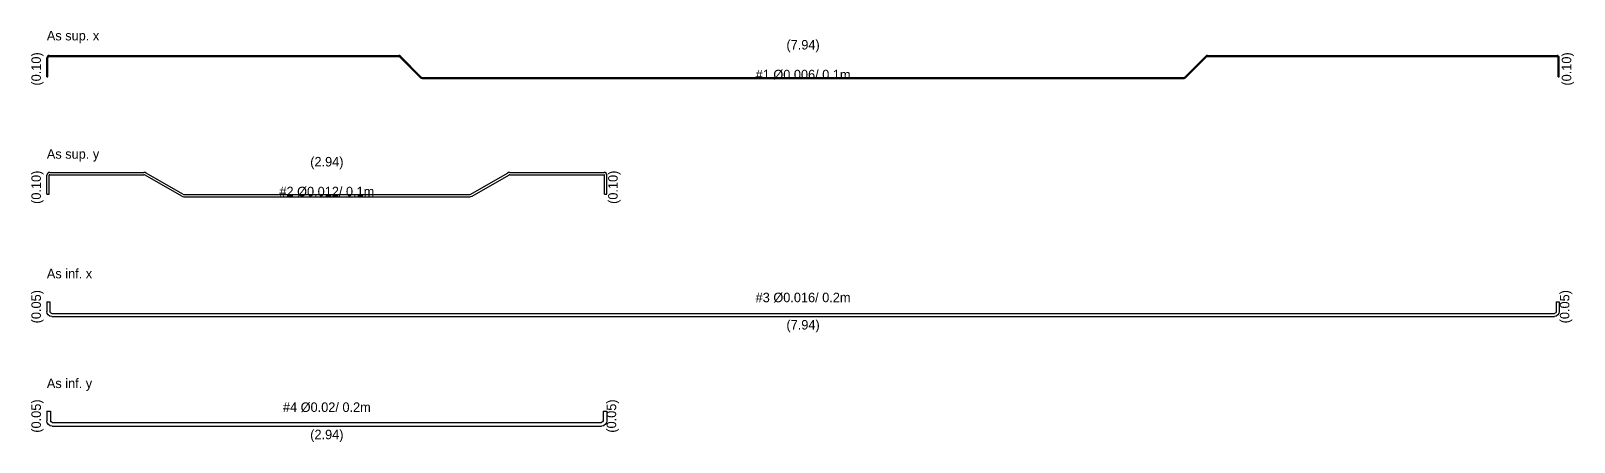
# Model space of a CAD drawing. Header units: metres. Extents: x -0.1 to 23, y -2.1 to 0.1.
# Drawn here: x -0.08 to 8.02, y -2.11 to 0.05 of the extents above; entities that cross this region are included whole.
import ezdxf
from ezdxf.enums import TextEntityAlignment as Align

# ---------------------------------------------------------------- set-up
doc = ezdxf.new("R2010")
doc.units = ezdxf.units.M

msp = doc.modelspace()

# ---------------------------------------------------------------- linework, layer by layer
for p, q in [((0.012, -0.079), (1.8475, -0.079)), ((6.0925, -0.079), (7.928, -0.079)), ((0, -0.191), (0, -0.091)), ((0.006, -0.191), (0.006, -0.091)), ((0.012, -0.085), (1.8475, -0.085)), ((1.9615, -0.1965), (1.8518, -0.0868)), ((1.9658, -0.1922), (1.856, -0.0825)), ((5.9742, -0.1922), (6.084, -0.0825)), ((5.9785, -0.1965), (6.0882, -0.0868)), ((6.0925, -0.085), (7.928, -0.085)), ((7.934, -0.191), (7.934, -0.091)), ((7.94, -0.191), (7.94, -0.091)), ((0, -0.191), (0.006, -0.191)), ((1.97, -0.194), (5.97, -0.194)), ((1.97, -0.2), (5.97, -0.2)), ((7.934, -0.191), (7.94, -0.191)), ((0, -0.808), (0, -0.708)), ((0.012, -0.808), (0.012, -0.708)), ((0.015, -0.693), (0.5094, -0.693)), ((0.015, -0.705), (0.5094, -0.705)), ((0.708, -0.8178), (0.5154, -0.7066)), ((0.714, -0.8074), (0.5214, -0.6962)), ((2.226, -0.8074), (2.4186, -0.6962)), ((2.232, -0.8178), (2.4246, -0.7066)), ((2.4306, -0.693), (2.925, -0.693)), ((2.4306, -0.705), (2.925, -0.705)), ((2.928, -0.808), (2.928, -0.708)), ((2.94, -0.808), (2.94, -0.708)), ((0, -0.808), (0.012, -0.808)), ((0.72, -0.809), (2.22, -0.809)), ((2.928, -0.808), (2.94, -0.808)), ((0.72, -0.821), (2.22, -0.821)), ((0, -1.373), (0.016, -1.373)), ((0, -1.373), (0, -1.423)), ((0.016, -1.373), (0.016, -1.423)), ((7.924, -1.373), (7.94, -1.373)), ((7.924, -1.373), (7.924, -1.423)), ((7.94, -1.373), (7.94, -1.423)), ((0.026, -1.433), (7.914, -1.433)), ((0.026, -1.449), (7.914, -1.449)), ((0, -1.947), (0.02, -1.947)), ((0, -1.947), (0, -1.997)), ((0.02, -1.947), (0.02, -1.997)), ((0.028, -2.005), (2.912, -2.005)), ((0.028, -2.025), (2.912, -2.025)), ((2.92, -1.947), (2.94, -1.947)), ((2.92, -1.947), (2.92, -1.997)), ((2.94, -1.947), (2.94, -1.997))]:
    msp.add_line(p, q)
for centre, radius, start, end in [((0.012, -0.091), 0.012, 90, 180), ((1.8475, -0.091), 0.012, 45, 90), ((6.0925, -0.091), 0.012, 90, 135), ((7.928, -0.091), 0.012, 0, 90), ((0.012, -0.091), 0.006, 90, 180), ((1.8475, -0.091), 0.006, 45, 90), ((6.0925, -0.091), 0.006, 90, 135), ((7.928, -0.091), 0.006, 0, 90), ((1.97, -0.188), 0.012, 225, 270), ((1.97, -0.188), 0.006, 225, 270), ((5.97, -0.188), 0.006, 270, 315), ((5.97, -0.188), 0.012, 270, 315), ((0.015, -0.708), 0.015, 90, 180), ((0.015, -0.708), 0.003, 90, 180), ((0.5094, -0.717), 0.024, 60, 90), ((0.5094, -0.717), 0.012, 60, 90), ((2.4306, -0.717), 0.024, 90, 120), ((2.4306, -0.717), 0.012, 90, 120), ((2.925, -0.708), 0.015, 0, 90), ((2.925, -0.708), 0.003, 0, 90), ((0.72, -0.797), 0.012, 240, 270), ((2.22, -0.797), 0.012, 270, 300), ((0.72, -0.797), 0.024, 240, 270), ((2.22, -0.797), 0.024, 270, 300)]:
    msp.add_arc(centre, radius, start, end)
at = {"extrusion": (0, 0, -1)}
for centre, radius, start, end in [((-0.026, -1.423), 0.026, -90, 0), ((-0.026, -1.423), 0.01, -90, 0), ((-7.914, -1.423), 0.01, 180, -90), ((-7.914, -1.423), 0.026, 180, -90), ((-0.028, -1.997), 0.028, -90, 0), ((-0.028, -1.997), 0.008, -90, 0), ((-2.912, -1.997), 0.008, 180, -90), ((-2.912, -1.997), 0.028, 180, -90)]:
    msp.add_arc(centre, radius, start, end, dxfattribs=at)

# ---------------------------------------------------------------- texts
for s, p in [('As sup. x', (0, 0)), ('As sup. y', (0, -0.621)), ('As inf. x', (0, -1.249)), ('As inf. y', (0, -1.825))]:
    msp.add_text(s, height=0.05).set_placement(p)
for s, p in [('(7.94)', (3.97, -0.029)), ('#1 Ø0.006/ 0.1m', (3.97, -0.179)), ('(2.94)', (1.47, -0.643)), ('#2 Ø0.012/ 0.1m', (1.47, -0.793)), ('#3 Ø0.016/ 0.2m', (3.97, -1.349)), ('(7.94)', (3.97, -1.499)), ('#4 Ø0.02/ 0.2m', (1.47, -1.925)), ('(2.94)', (1.47, -2.075))]:
    msp.add_text(s, height=0.05).set_placement(p, align=Align.MIDDLE)
for s, p in [('(0.10)', (-0.05, -0.15)), ('(0.10)', (7.984, -0.15)), ('(0.10)', (-0.05, -0.771)), ('(0.10)', (2.978, -0.771)), ('(0.05)', (-0.05, -1.398)), ('(0.05)', (7.974, -1.398)), ('(0.05)', (-0.05, -1.972)), ('(0.05)', (2.97, -1.972))]:
    msp.add_text(s, height=0.05, rotation=90).set_placement(p, align=Align.MIDDLE)

doc.saveas('drawing.dxf')
